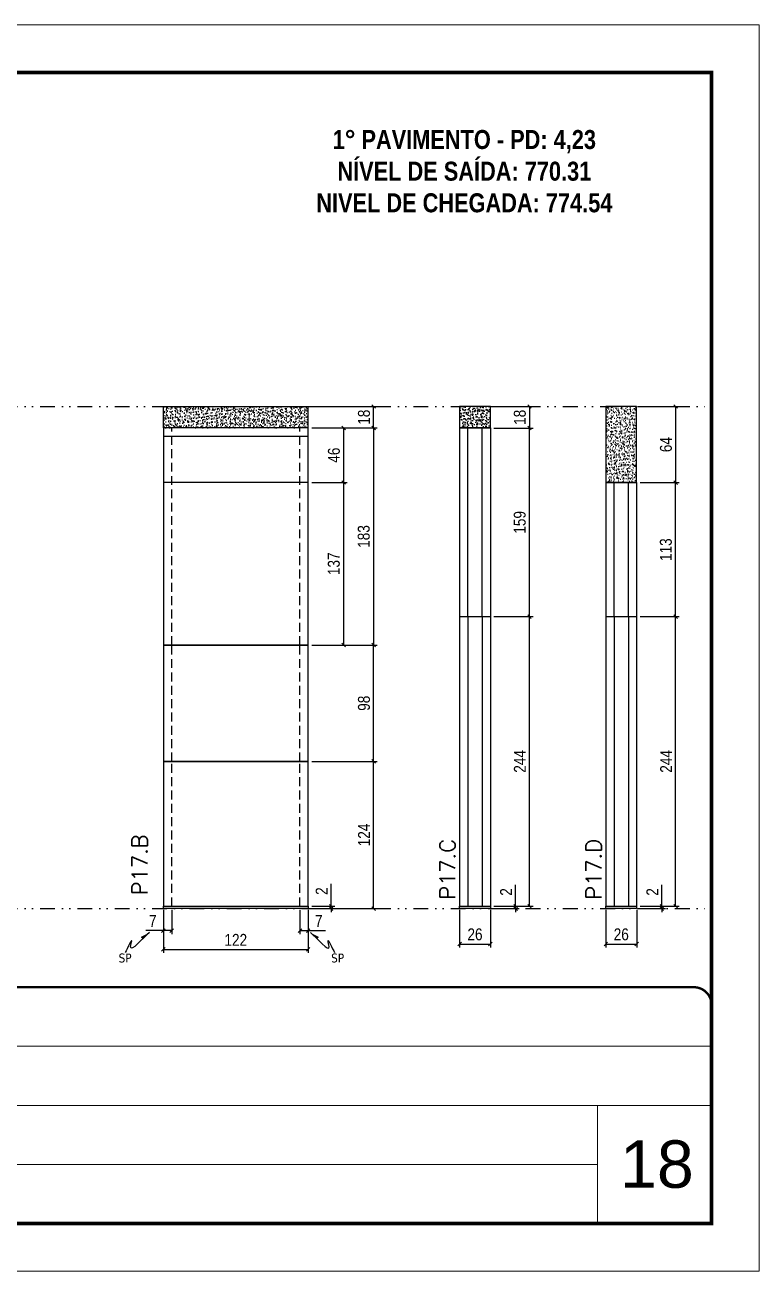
# Model space of a CAD drawing. Header units: millimetres. Extents: x 787 to 8287, y -592 to 17063.
# Drawn here: x 3891 to 4509, y 6300 to 7350 of the extents above; entities that cross this region are included whole.
import ezdxf

# ---------------------------------------------------------------- set-up
doc = ezdxf.new("R2010")
doc.units = ezdxf.units.MM
for name, pattern in [('CONTINUO', [0]), ('DASHED', [0.75, 0.5, -0.25]), ('DIVIDE2', [0.625, 0.25, -0.125, 0, -0.125, 0, -0.125]), ('HIDDEN', [0.375, 0.25, -0.125])]:
    doc.linetypes.add(name, pattern=pattern)
for name, color, linetype, lineweight in [('CARIMBO', 255, 'Continuous', 9), ('Folhas', 255, 'Continuous', 9), ('SARRAFO DE PRESSAO', 251, 'DASHED', 9), ('Texto Seção', 7, 'Continuous', 15)]:
    doc.layers.add(name, color=color, linetype=linetype, lineweight=lineweight)
for name, color, linetype in [('COTA', 241, 'Continuous'), ('NOMENCLATURA', 7, 'Continuous'), ('Nível', 160, 'Continuous'), ('Painéis', 200, 'Continuous'), ('SARR_2.2x7', 40, 'Continuous'), ('Sarrafo de Pressão', 42, 'HIDDEN'), ('texto', 7, 'Continuous')]:
    doc.layers.add(name, color=color, linetype=linetype)
doc.styles.add('ARIAL', font='arial.ttf')
doc.styles.add('COTA TECNICA', font='techl___.ttf', dxfattribs={"height": 10})
doc.styles.add('COTA TECNICA-50', font='techl___.ttf', dxfattribs={"height": 10})
doc.styles.add('REGUA-120', font='ROMANS.shx', dxfattribs={"height": 15})
doc.styles.add('ROMANC', font='techb___.ttf', dxfattribs={"height": 2.5})
doc.styles.get("Standard").update_dxf_attribs({"font": 'arial.ttf'})
doc.dimstyles.new('COTA PAINEL-50', dxfattribs={"dimtxt": 10, "dimasz": 3, "dimexe": 3, "dimexo": 3, "dimgap": 3, "dimtad": 1, "dimdec": 1, "dimzin": 12, "dimdsep": 46, "dimtxsty": 'COTA TECNICA-50', "dimblk1": 'OBLIQUE', "dimblk2": 'OBLIQUE', "dimsah": 1, "dimcen": 0.9, "dimclrd": 4, "dimclre": 4, "dimclrt": 240, "dimadec": 1, "dimazin": 3, "dimtfac": 1, "dimtdec": 1, "dimtmove": 0, "dimatfit": 3, "dimfxl": 0, "dimtolj": 1, "dimtzin": 12, "dimarcsym": 0})
doc.dimstyles.new('PAINEL', dxfattribs={"dimtxt": 10, "dimasz": 3, "dimexe": 3, "dimexo": 3, "dimgap": 3, "dimtad": 1, "dimdec": 1, "dimzin": 12, "dimdsep": 46, "dimtxsty": 'COTA TECNICA', "dimblk1": 'OBLIQUE', "dimblk2": 'OBLIQUE', "dimsah": 1, "dimcen": 0.9, "dimclrd": 4, "dimclre": 4, "dimclrt": 240, "dimadec": 1, "dimazin": 3, "dimtfac": 1, "dimtdec": 1, "dimtmove": 0, "dimatfit": 3, "dimfxl": 0, "dimtolj": 1, "dimtzin": 12, "dimarcsym": 0})
doc.dimstyles.get("Standard").update_dxf_attribs({"dimtxt": 0.18, "dimasz": 0.18, "dimexe": 0.18, "dimexo": 0.0625, "dimgap": 0.09, "dimtad": 0, "dimtih": 1, "dimtoh": 1, "dimdec": 4, "dimzin": 0, "dimdsep": 46, "dimtxsty": 'Standard', "dimcen": 0.09, "dimadec": 0, "dimazin": 0, "dimtfac": 1, "dimtdec": 4, "dimtofl": 0, "dimtmove": 0, "dimatfit": 3, "dimfxl": 0, "dimtolj": 1, "dimtzin": 0, "dimarcsym": 0})

# ---------------------------------------------------------------- blocks, each defined once
blk = doc.blocks.new('9999999999')
at = {"color": 30, "linetype": 'CONTINUO'}
for p, q in [((98564.6, 34379.6), (99584, 34379.6)), ((98564.6, 34329.8), (99488, 34329.8)), ((99584, 34329.8), (99488, 34329.8)), ((99488, 34329.8), (99488, 34230.2)), ((98564.6, 34280), (99488, 34280))]:
    blk.add_line(p, q, dxfattribs=at)
at = {"color": 30, "linetype": 'CONTINUO', "const_width": 2}
blk.add_lwpolyline([(99584, 34230.2), (99584, 34414.4, 0.414214), (99569, 34429.4), (98229, 34429.4, 0.414214), (98214, 34414.4), (98214, 34245.2, 0.414214), (98229, 34230.2), (99584, 34230.2)], format="xyb", dxfattribs=at)
at = {"layer": 'Folhas'}
blk.add_lwpolyline([(98139, 34190.2), (99624, 34190.2), (99624, 35240.2), (98139, 35240.2)], close=True, dxfattribs=at)
at = {"layer": 'Folhas', "color": 30, "const_width": 3}
blk.add_lwpolyline([(98214, 34230.2), (99584, 34230.2), (99584, 35200.2), (98214, 35200.2)], close=True, dxfattribs=at)
blk = doc.blocks.new('_Oblique')
at = {"color": 0, "linetype": 'ByBlock', "lineweight": -2}
blk.add_line((-0.5, -0.5), (0.5, 0.5), dxfattribs=at)
blk = doc.blocks.new('*D464')
at = {"layer": 'COTA', "color": 4, "lineweight": -2}
for p, q in [((4007.2, 6604.3), (4007.2, 6567.9)), ((4129.2, 6604.3), (4129.2, 6567.9)), ((4007.2, 6570.9), (4129.2, 6570.9))]:
    blk.add_line(p, q, dxfattribs=at)
at = {"layer": 'Defpoints', "color": 0}
for p in [(4007.2, 6607.3), (4129.2, 6607.3), (4129.2, 6570.9)]:
    blk.add_point(p, dxfattribs=at)
at = {"layer": 'COTA', "color": 4, "lineweight": -2, "xscale": 3, "yscale": 3, "zscale": 3, "rotation": 180}
blk.add_blockref('_Oblique', (4007.2, 6570.9), dxfattribs=at)
at = {"layer": 'COTA', "color": 4, "lineweight": -2, "xscale": 3, "yscale": 3, "zscale": 3}
blk.add_blockref('_Oblique', (4129.2, 6570.9), dxfattribs=at)
at = {"layer": 'COTA', "color": 240, "insert": (4068.2, 6578.9), "char_height": 10, "attachment_point": 5, "style": 'COTA TECNICA'}
blk.add_mtext('\\A1;122', dxfattribs=at)
blk = doc.blocks.new('*D465')
at = {"layer": 'COTA', "color": 4, "lineweight": -2}
for p, q in [((4007.2, 6602.3), (4007.2, 6583.7)), ((4014.2, 6604.3), (4014.2, 6583.7)), ((4007.2, 6586.7), (3992.5, 6586.7)), ((4014.2, 6586.7), (4007.2, 6586.7))]:
    blk.add_line(p, q, dxfattribs=at)
at = {"layer": 'Defpoints', "color": 0}
for p in [(4007.2, 6605.3), (4014.2, 6607.3), (4007.2, 6586.7)]:
    blk.add_point(p, dxfattribs=at)
at = {"layer": 'COTA', "color": 4, "lineweight": -2, "xscale": 3, "yscale": 3, "zscale": 3, "rotation": 180}
blk.add_blockref('_Oblique', (4007.2, 6586.7), dxfattribs=at)
at = {"layer": 'COTA', "color": 4, "lineweight": -2, "xscale": 3, "yscale": 3, "zscale": 3}
blk.add_blockref('_Oblique', (4014.2, 6586.7), dxfattribs=at)
at = {"layer": 'COTA', "color": 240, "insert": (3998.3, 6594.8), "char_height": 10, "attachment_point": 5, "style": 'COTA TECNICA-50'}
blk.add_mtext('\\A1;7', dxfattribs=at)
blk = doc.blocks.new('*D466')
at = {"layer": 'COTA', "color": 4, "lineweight": -2}
for p, q in [((4122.2, 6604.3), (4122.2, 6583.7)), ((4129.2, 6602.3), (4129.2, 6583.7)), ((4122.2, 6586.7), (4129.2, 6586.7)), ((4129.2, 6586.7), (4143.9, 6586.7))]:
    blk.add_line(p, q, dxfattribs=at)
at = {"layer": 'Defpoints', "color": 0}
for p in [(4122.2, 6607.3), (4129.2, 6605.3), (4129.2, 6586.7)]:
    blk.add_point(p, dxfattribs=at)
at = {"layer": 'COTA', "color": 4, "lineweight": -2, "xscale": 3, "yscale": 3, "zscale": 3, "rotation": 180}
blk.add_blockref('_Oblique', (4122.2, 6586.7), dxfattribs=at)
at = {"layer": 'COTA', "color": 4, "lineweight": -2, "xscale": 3, "yscale": 3, "zscale": 3}
blk.add_blockref('_Oblique', (4129.2, 6586.7), dxfattribs=at)
at = {"layer": 'COTA', "color": 240, "insert": (4138.1, 6594.8), "char_height": 10, "attachment_point": 5, "style": 'COTA TECNICA-50'}
blk.add_mtext('\\A1;7', dxfattribs=at)
blk = doc.blocks.new('*D467')
at = {"layer": 'COTA', "color": 4, "linetype": 'ByBlock', "lineweight": -2}
for p, q in [((4132.2, 6729.3), (4187.3, 6729.3)), ((4184.3, 6605.3), (4184.3, 6729.3)), ((4132.2, 6605.3), (4187.3, 6605.3))]:
    blk.add_line(p, q, dxfattribs=at)
at = {"layer": 'Defpoints', "color": 0, "linetype": 'ByBlock'}
for p in [(4129.2, 6729.3), (4184.3, 6729.3), (4129.2, 6605.3)]:
    blk.add_point(p, dxfattribs=at)
at = {"layer": 'COTA', "color": 4, "linetype": 'ByBlock', "lineweight": -2, "xscale": 3, "yscale": 3, "zscale": 3}
for p, rotation in [((4184.3, 6729.3), 90), ((4184.3, 6605.3), 270)]:
    blk.add_blockref('_Oblique', p, dxfattribs=dict(at, rotation=rotation))
at = {"layer": 'COTA', "color": 240, "linetype": 'ByBlock', "insert": (4176.2, 6667.3), "char_height": 10, "attachment_point": 5, "rotation": 90, "style": 'COTA TECNICA'}
blk.add_mtext('\\A1;124', dxfattribs=at)
blk = doc.blocks.new('*D468')
at = {"layer": 'COTA', "color": 4, "lineweight": -2}
for p, q in [((4148.5, 6607.3), (4148.5, 6626.1)), ((4132.2, 6607.3), (4151.5, 6607.3)), ((4132.2, 6605.3), (4151.5, 6605.3)), ((4148.5, 6605.3), (4148.5, 6607.3)), ((4148.5, 6605.3), (4148.5, 6602.3))]:
    blk.add_line(p, q, dxfattribs=at)
at = {"layer": 'Defpoints', "color": 0}
for p in [(4129.2, 6607.3), (4129.2, 6605.3), (4148.5, 6605.3)]:
    blk.add_point(p, dxfattribs=at)
at = {"layer": 'COTA', "color": 4, "lineweight": -2, "xscale": 3, "yscale": 3, "zscale": 3}
for p, rotation in [((4148.5, 6607.3), 270), ((4148.5, 6605.3), 90)]:
    blk.add_blockref('_Oblique', p, dxfattribs=dict(at, rotation=rotation))
at = {"layer": 'COTA', "color": 240, "insert": (4140.5, 6620), "char_height": 10, "attachment_point": 5, "rotation": 90, "style": 'COTA TECNICA-50'}
blk.add_mtext('\\A1;2', dxfattribs=at)
blk = doc.blocks.new('*D469')
at = {"layer": 'COTA', "color": 4, "linetype": 'ByBlock', "lineweight": -2}
for p, q in [((4132.2, 6729.3), (4187.3, 6729.3)), ((4184.3, 6605.3), (4184.3, 6729.3)), ((4132.2, 6605.3), (4187.3, 6605.3))]:
    blk.add_line(p, q, dxfattribs=at)
at = {"layer": 'Defpoints', "color": 0, "linetype": 'ByBlock'}
for p in [(4129.2, 6729.3), (4184.3, 6729.3), (4129.2, 6605.3)]:
    blk.add_point(p, dxfattribs=at)
at = {"layer": 'COTA', "color": 4, "linetype": 'ByBlock', "lineweight": -2, "xscale": 3, "yscale": 3, "zscale": 3}
for p, rotation in [((4184.3, 6729.3), 90), ((4184.3, 6605.3), 270)]:
    blk.add_blockref('_Oblique', p, dxfattribs=dict(at, rotation=rotation))
at = {"layer": 'COTA', "color": 240, "linetype": 'ByBlock', "insert": (4176.2, 6667.3), "char_height": 10, "attachment_point": 5, "rotation": 90, "style": 'COTA TECNICA'}
blk.add_mtext('\\A1;124', dxfattribs=at)
blk = doc.blocks.new('*D470')
at = {"layer": 'COTA', "color": 4, "lineweight": -2}
for p, q in [((4132.2, 6827.3), (4187.3, 6827.3)), ((4184.3, 6729.3), (4184.3, 6827.3)), ((4132.2, 6729.3), (4187.3, 6729.3))]:
    blk.add_line(p, q, dxfattribs=at)
at = {"layer": 'Defpoints', "color": 0}
for p in [(4129.2, 6827.3), (4184.3, 6827.3), (4129.2, 6729.3)]:
    blk.add_point(p, dxfattribs=at)
at = {"layer": 'COTA', "color": 4, "lineweight": -2, "xscale": 3, "yscale": 3, "zscale": 3}
for p, rotation in [((4184.3, 6827.3), 90), ((4184.3, 6729.3), 270)]:
    blk.add_blockref('_Oblique', p, dxfattribs=dict(at, rotation=rotation))
at = {"layer": 'COTA', "color": 240, "insert": (4176.2, 6778.3), "char_height": 10, "attachment_point": 5, "rotation": 90, "style": 'COTA TECNICA-50'}
blk.add_mtext('\\A1;98', dxfattribs=at)
blk = doc.blocks.new('*D471')
at = {"layer": 'COTA', "color": 4, "lineweight": -2}
for p, q in [((4256.7, 6604.3), (4256.7, 6572.4)), ((4282.7, 6604.3), (4282.7, 6572.4)), ((4256.7, 6575.4), (4282.7, 6575.4))]:
    blk.add_line(p, q, dxfattribs=at)
at = {"layer": 'Defpoints', "color": 0}
for p in [(4256.7, 6607.3), (4282.7, 6607.3), (4282.7, 6575.4)]:
    blk.add_point(p, dxfattribs=at)
at = {"layer": 'COTA', "color": 4, "lineweight": -2, "xscale": 3, "yscale": 3, "zscale": 3, "rotation": 180}
blk.add_blockref('_Oblique', (4256.7, 6575.4), dxfattribs=at)
at = {"layer": 'COTA', "color": 4, "lineweight": -2, "xscale": 3, "yscale": 3, "zscale": 3}
blk.add_blockref('_Oblique', (4282.7, 6575.4), dxfattribs=at)
at = {"layer": 'COTA', "color": 240, "insert": (4269.7, 6583.5), "char_height": 10, "attachment_point": 5, "style": 'COTA TECNICA'}
blk.add_mtext('\\A1;26', dxfattribs=at)
blk = doc.blocks.new('*D472')
at = {"layer": 'COTA', "color": 4, "lineweight": -2}
for p, q in [((4303.9, 6607.3), (4303.9, 6625.4)), ((4285.7, 6607.3), (4306.9, 6607.3)), ((4285.7, 6605.3), (4306.9, 6605.3)), ((4303.9, 6605.3), (4303.9, 6607.3)), ((4303.9, 6605.3), (4303.9, 6602.3))]:
    blk.add_line(p, q, dxfattribs=at)
at = {"layer": 'Defpoints', "color": 0}
for p in [(4282.7, 6607.3), (4282.7, 6605.3), (4303.9, 6607.3)]:
    blk.add_point(p, dxfattribs=at)
at = {"layer": 'COTA', "color": 4, "lineweight": -2, "xscale": 3, "yscale": 3, "zscale": 3}
for p, rotation in [((4303.9, 6607.3), 270), ((4303.9, 6605.3), 90)]:
    blk.add_blockref('_Oblique', p, dxfattribs=dict(at, rotation=rotation))
at = {"layer": 'COTA', "color": 240, "insert": (4295.9, 6619.3), "char_height": 10, "attachment_point": 5, "rotation": 90, "style": 'COTA TECNICA-50'}
blk.add_mtext('\\A1;2', dxfattribs=at)
blk = doc.blocks.new('*D1268')
at = {"layer": 'COTA', "color": 4, "linetype": 'ByBlock', "lineweight": -2}
for p, q in [((4285.7, 7028.3), (4318.6, 7028.3)), ((4315.6, 7028.3), (4315.6, 7010.2)), ((4285.7, 7010.2), (4318.6, 7010.2))]:
    blk.add_line(p, q, dxfattribs=at)
at = {"layer": 'Defpoints', "color": 0, "linetype": 'ByBlock'}
for p in [(4282.7, 7028.3), (4282.7, 7010.2), (4315.6, 7010.2)]:
    blk.add_point(p, dxfattribs=at)
at = {"layer": 'COTA', "color": 4, "linetype": 'ByBlock', "lineweight": -2, "xscale": 3, "yscale": 3, "zscale": 3}
for p, rotation in [((4315.6, 7028.3), 90), ((4315.6, 7010.2), 270)]:
    blk.add_blockref('_Oblique', p, dxfattribs=dict(at, rotation=rotation))
at = {"layer": 'COTA', "color": 240, "linetype": 'ByBlock', "insert": (4307.5, 7019.2), "char_height": 10, "attachment_point": 5, "rotation": 90, "style": 'COTA TECNICA'}
blk.add_mtext('\\A1;18', dxfattribs=at)
blk = doc.blocks.new('*D1269')
at = {"layer": 'COTA', "color": 4, "lineweight": -2}
for p, q in [((4285.7, 6851.3), (4318.6, 6851.3)), ((4315.6, 6607.3), (4315.6, 6851.3)), ((4285.7, 6607.3), (4318.6, 6607.3))]:
    blk.add_line(p, q, dxfattribs=at)
at = {"layer": 'Defpoints', "color": 0}
for p in [(4282.7, 6851.3), (4315.6, 6851.3), (4282.7, 6607.3)]:
    blk.add_point(p, dxfattribs=at)
at = {"layer": 'COTA', "color": 4, "lineweight": -2, "xscale": 3, "yscale": 3, "zscale": 3}
for p, rotation in [((4315.6, 6851.3), 90), ((4315.6, 6607.3), 270)]:
    blk.add_blockref('_Oblique', p, dxfattribs=dict(at, rotation=rotation))
at = {"layer": 'COTA', "color": 240, "insert": (4307.5, 6729.3), "char_height": 10, "attachment_point": 5, "rotation": 90, "style": 'COTA TECNICA-50'}
blk.add_mtext('\\A1;244', dxfattribs=at)
blk = doc.blocks.new('*D473')
at = {"layer": 'COTA', "color": 4, "lineweight": -2}
for p, q in [((4285.7, 7010.2), (4318.6, 7010.2)), ((4315.6, 6851.3), (4315.6, 7010.2)), ((4285.7, 6851.3), (4318.6, 6851.3))]:
    blk.add_line(p, q, dxfattribs=at)
at = {"layer": 'Defpoints', "color": 0}
for p in [(4282.7, 7010.2), (4315.6, 7010.2), (4282.7, 6851.3)]:
    blk.add_point(p, dxfattribs=at)
at = {"layer": 'COTA', "color": 4, "lineweight": -2, "xscale": 3, "yscale": 3, "zscale": 3}
for p, rotation in [((4315.6, 7010.2), 90), ((4315.6, 6851.3), 270)]:
    blk.add_blockref('_Oblique', p, dxfattribs=dict(at, rotation=rotation))
at = {"layer": 'COTA', "color": 240, "insert": (4307.4, 6930.7), "char_height": 10, "attachment_point": 5, "rotation": 90, "style": 'COTA TECNICA-50'}
blk.add_mtext('\\A1;159', dxfattribs=at)
blk = doc.blocks.new('*D474')
at = {"layer": 'COTA', "color": 4, "lineweight": -2}
for p, q in [((4098.2, 7028.3), (4187.3, 7028.3)), ((4184.3, 7010.3), (4184.3, 7028.3)), ((4132.2, 7010.3), (4187.3, 7010.3))]:
    blk.add_line(p, q, dxfattribs=at)
at = {"layer": 'Defpoints', "color": 0}
for p in [(4095.2, 7028.3), (4184.3, 7028.3), (4129.2, 7010.3)]:
    blk.add_point(p, dxfattribs=at)
at = {"layer": 'COTA', "color": 4, "lineweight": -2, "xscale": 3, "yscale": 3, "zscale": 3}
for p, rotation in [((4184.3, 7028.3), 90), ((4184.3, 7010.3), 270)]:
    blk.add_blockref('_Oblique', p, dxfattribs=dict(at, rotation=rotation))
at = {"layer": 'COTA', "color": 240, "insert": (4176.2, 7019.3), "char_height": 10, "attachment_point": 5, "rotation": 90, "style": 'COTA TECNICA-50'}
blk.add_mtext('\\A1;18', dxfattribs=at)
blk = doc.blocks.new('*D475')
at = {"layer": 'COTA', "color": 4, "lineweight": -2}
for p, q in [((4132.2, 7010.3), (4187.3, 7010.3)), ((4184.3, 7010.3), (4184.3, 6827.3)), ((4132.2, 6827.3), (4187.3, 6827.3))]:
    blk.add_line(p, q, dxfattribs=at)
at = {"layer": 'Defpoints', "color": 0}
for p in [(4129.2, 7010.3), (4129.2, 6827.3), (4184.3, 6827.3)]:
    blk.add_point(p, dxfattribs=at)
at = {"layer": 'COTA', "color": 4, "lineweight": -2, "xscale": 3, "yscale": 3, "zscale": 3}
for p, rotation in [((4184.3, 7010.3), 90), ((4184.3, 6827.3), 270)]:
    blk.add_blockref('_Oblique', p, dxfattribs=dict(at, rotation=rotation))
at = {"layer": 'COTA', "color": 240, "insert": (4176, 6918.8), "char_height": 10, "attachment_point": 5, "rotation": 90, "style": 'COTA TECNICA-50'}
blk.add_mtext('\\A1;183', dxfattribs=at)
blk = doc.blocks.new('*D1270')
at = {"layer": 'COTA', "color": 4, "lineweight": -2}
for p, q in [((4132.2, 7010.3), (4162, 7010.3)), ((4159, 7010.3), (4159, 6964.3)), ((4132.2, 6964.3), (4162, 6964.3))]:
    blk.add_line(p, q, dxfattribs=at)
at = {"layer": 'Defpoints', "color": 0}
for p in [(4129.2, 7010.3), (4129.2, 6964.3), (4159, 6964.3)]:
    blk.add_point(p, dxfattribs=at)
at = {"layer": 'COTA', "color": 4, "lineweight": -2, "xscale": 3, "yscale": 3, "zscale": 3}
for p, rotation in [((4159, 7010.3), 90), ((4159, 6964.3), 270)]:
    blk.add_blockref('_Oblique', p, dxfattribs=dict(at, rotation=rotation))
at = {"layer": 'COTA', "color": 240, "insert": (4150.9, 6987.3), "char_height": 10, "attachment_point": 5, "rotation": 90, "style": 'COTA TECNICA'}
blk.add_mtext('\\A1;46', dxfattribs=at)
blk = doc.blocks.new('*D1271')
at = {"layer": 'COTA', "color": 4, "lineweight": -2}
for p, q in [((4132.2, 6964.3), (4162, 6964.3)), ((4159, 6964.3), (4159, 6827.3)), ((4132.2, 6827.3), (4162, 6827.3))]:
    blk.add_line(p, q, dxfattribs=at)
at = {"layer": 'Defpoints', "color": 0}
for p in [(4129.2, 6964.3), (4129.2, 6827.3), (4159, 6827.3)]:
    blk.add_point(p, dxfattribs=at)
at = {"layer": 'COTA', "color": 4, "lineweight": -2, "xscale": 3, "yscale": 3, "zscale": 3}
for p, rotation in [((4159, 6964.3), 90), ((4159, 6827.3), 270)]:
    blk.add_blockref('_Oblique', p, dxfattribs=dict(at, rotation=rotation))
at = {"layer": 'COTA', "color": 240, "insert": (4150.8, 6895.8), "char_height": 10, "attachment_point": 5, "rotation": 90, "style": 'COTA TECNICA'}
blk.add_mtext('\\A1;137', dxfattribs=at)
blk = doc.blocks.new('*D579')
at = {"layer": 'COTA', "color": 4, "lineweight": -2}
for p, q in [((4379.9, 6604.3), (4379.9, 6572.4)), ((4405.9, 6604.3), (4405.9, 6572.4)), ((4379.9, 6575.4), (4405.9, 6575.4))]:
    blk.add_line(p, q, dxfattribs=at)
at = {"layer": 'Defpoints', "color": 0}
for p in [(4379.9, 6607.3), (4405.9, 6607.3), (4405.9, 6575.4)]:
    blk.add_point(p, dxfattribs=at)
at = {"layer": 'COTA', "color": 4, "lineweight": -2, "xscale": 3, "yscale": 3, "zscale": 3, "rotation": 180}
blk.add_blockref('_Oblique', (4379.9, 6575.4), dxfattribs=at)
at = {"layer": 'COTA', "color": 4, "lineweight": -2, "xscale": 3, "yscale": 3, "zscale": 3}
blk.add_blockref('_Oblique', (4405.9, 6575.4), dxfattribs=at)
at = {"layer": 'COTA', "color": 240, "insert": (4392.9, 6583.5), "char_height": 10, "attachment_point": 5, "style": 'COTA TECNICA'}
blk.add_mtext('\\A1;26', dxfattribs=at)
blk = doc.blocks.new('*D580')
at = {"layer": 'COTA', "color": 4, "lineweight": -2}
for p, q in [((4427.1, 6607.3), (4427.1, 6625.4)), ((4408.9, 6607.3), (4430.1, 6607.3)), ((4408.9, 6605.3), (4430.1, 6605.3)), ((4427.1, 6605.3), (4427.1, 6607.3)), ((4427.1, 6605.3), (4427.1, 6602.3))]:
    blk.add_line(p, q, dxfattribs=at)
at = {"layer": 'Defpoints', "color": 0}
for p in [(4405.9, 6607.3), (4405.9, 6605.3), (4427.1, 6607.3)]:
    blk.add_point(p, dxfattribs=at)
at = {"layer": 'COTA', "color": 4, "lineweight": -2, "xscale": 3, "yscale": 3, "zscale": 3}
for p, rotation in [((4427.1, 6607.3), 270), ((4427.1, 6605.3), 90)]:
    blk.add_blockref('_Oblique', p, dxfattribs=dict(at, rotation=rotation))
at = {"layer": 'COTA', "color": 240, "insert": (4419.1, 6619.3), "char_height": 10, "attachment_point": 5, "rotation": 90, "style": 'COTA TECNICA-50'}
blk.add_mtext('\\A1;2', dxfattribs=at)
blk = doc.blocks.new('*D1307')
at = {"layer": 'COTA', "color": 4, "linetype": 'ByBlock', "lineweight": -2}
for p, q in [((4408.9, 7028.3), (4441.7, 7028.3)), ((4438.7, 7028.3), (4438.7, 6964.2)), ((4408.9, 6964.2), (4441.7, 6964.2))]:
    blk.add_line(p, q, dxfattribs=at)
at = {"layer": 'Defpoints', "color": 0, "linetype": 'ByBlock'}
for p in [(4405.9, 7028.3), (4405.9, 6964.2), (4438.7, 6964.2)]:
    blk.add_point(p, dxfattribs=at)
at = {"layer": 'COTA', "color": 4, "linetype": 'ByBlock', "lineweight": -2, "xscale": 3, "yscale": 3, "zscale": 3}
for p, rotation in [((4438.7, 7028.3), 90), ((4438.7, 6964.2), 270)]:
    blk.add_blockref('_Oblique', p, dxfattribs=dict(at, rotation=rotation))
at = {"layer": 'COTA', "color": 240, "linetype": 'ByBlock', "insert": (4430.6, 6996.2), "char_height": 10, "attachment_point": 5, "rotation": 90, "style": 'COTA TECNICA'}
blk.add_mtext('\\A1;64', dxfattribs=at)
blk = doc.blocks.new('*D1308')
at = {"layer": 'COTA', "color": 4, "lineweight": -2}
for p, q in [((4408.9, 6851.3), (4441.7, 6851.3)), ((4438.7, 6607.3), (4438.7, 6851.3)), ((4408.9, 6607.3), (4441.7, 6607.3))]:
    blk.add_line(p, q, dxfattribs=at)
at = {"layer": 'Defpoints', "color": 0}
for p in [(4405.9, 6851.3), (4438.7, 6851.3), (4405.9, 6607.3)]:
    blk.add_point(p, dxfattribs=at)
at = {"layer": 'COTA', "color": 4, "lineweight": -2, "xscale": 3, "yscale": 3, "zscale": 3}
for p, rotation in [((4438.7, 6851.3), 90), ((4438.7, 6607.3), 270)]:
    blk.add_blockref('_Oblique', p, dxfattribs=dict(at, rotation=rotation))
at = {"layer": 'COTA', "color": 240, "insert": (4430.7, 6729.3), "char_height": 10, "attachment_point": 5, "rotation": 90, "style": 'COTA TECNICA-50'}
blk.add_mtext('\\A1;244', dxfattribs=at)
blk = doc.blocks.new('*D581')
at = {"layer": 'COTA', "color": 4, "lineweight": -2}
for p, q in [((4408.9, 6964.2), (4441.7, 6964.2)), ((4438.7, 6851.3), (4438.7, 6964.2)), ((4408.9, 6851.3), (4441.7, 6851.3))]:
    blk.add_line(p, q, dxfattribs=at)
at = {"layer": 'Defpoints', "color": 0}
for p in [(4405.9, 6964.2), (4438.7, 6964.2), (4405.9, 6851.3)]:
    blk.add_point(p, dxfattribs=at)
at = {"layer": 'COTA', "color": 4, "lineweight": -2, "xscale": 3, "yscale": 3, "zscale": 3}
for p, rotation in [((4438.7, 6964.2), 90), ((4438.7, 6851.3), 270)]:
    blk.add_blockref('_Oblique', p, dxfattribs=dict(at, rotation=rotation))
at = {"layer": 'COTA', "color": 240, "insert": (4430.5, 6907.7), "char_height": 10, "attachment_point": 5, "rotation": 90, "style": 'COTA TECNICA-50'}
blk.add_mtext('\\A1;113', dxfattribs=at)

msp = doc.modelspace()

# ---------------------------------------------------------------- hatches: boundary and pattern name
at = {"layer": 'COTA', "linetype": 'ByBlock'}
h = msp.add_hatch(dxfattribs=at)
h.set_pattern_fill('AR-CONC', color=256, scale=0.03)
h.set_pattern_definition([(50, (-4407.887, 2916.2606), (5.46554, -0.4781726), [0.5715, -6.2865]), (355, (-4407.887, 2916.2606), (-1.0573026, 5.7317054), [0.4572, -5.0292175]), (100.451445, (-4407.4315, 2916.2207), (4.4082374, 5.2535326), [0.4857003, -5.3427073]), (46.1842, (-4407.887, 2917.7846), (8.132371, -1.26127), [0.85725, -9.42975]), (96.63556, (-4407.209, 2917.6795), (7.122124, 7.422784), [0.728551, -8.014068]), (351.18415, (-4407.887, 2917.7846), (7.122124, 7.422784), [0.685799, -7.543792]), (21, (-4407.125, 2917.4036), (4.5484317, -3.067956), [0.5715, -6.2865]), (326, (-4407.125, 2917.4036), (1.854061, 5.525639), [0.4572, -5.0292]), (71.451445, (-4406.746, 2917.148), (6.4024926, 2.457683), [0.4857003, -5.342698]), (37.5, (-4407.887, 2916.2606), (0.0926581, 2.53665117), [0, -4.96824, 0, -5.1054, 0, -5.04825]), (7.5, (-4407.887, 2916.2606), (2.0045899, 3.00541724), [0, -2.91084, 0, -4.85394, 0, -1.92405]), (327.5, (-4409.5862, 2916.2606), (4.06771786, -0.1718623), [0, -1.905, 0, -5.9436, 0, -7.8867]), (317.5, (-4410.3482, 2916.2606), (4.4438754, 0.7627947), [0, -2.4765, 0, -3.94716, 0, -5.6007])])
h.paths.add_polyline_path([(4007.2, 7010.25), (4129.2, 7010.25), (4129.2, 7028.25), (4007.2, 7028.25)])
h = msp.add_hatch(dxfattribs=at)
h.set_pattern_fill('AR-CONC', color=256, scale=0.03)
h.set_pattern_definition([(50, (-4825.3987, 2926.2606), (5.46554, -0.4781726), [0.5715, -6.2865]), (355, (-4825.3987, 2926.2606), (-1.0573026, 5.7317054), [0.4572, -5.0292175]), (100.451445, (-4824.943, 2926.2207), (4.4082374, 5.2535326), [0.4857003, -5.3427073]), (46.1842, (-4825.399, 2927.7846), (8.132371, -1.26127), [0.85725, -9.42975]), (96.63556, (-4824.721, 2927.6795), (7.122124, 7.422784), [0.728551, -8.014068]), (351.18415, (-4825.399, 2927.7846), (7.122124, 7.422784), [0.685799, -7.543792]), (21, (-4824.6367, 2927.4036), (4.5484317, -3.067956), [0.5715, -6.2865]), (326, (-4824.6367, 2927.4036), (1.854061, 5.525639), [0.4572, -5.0292]), (71.451445, (-4824.2577, 2927.148), (6.4024926, 2.457683), [0.4857003, -5.342698]), (37.5, (-4825.3987, 2926.2606), (0.0926581, 2.53665117), [0, -4.96824, 0, -5.1054, 0, -5.04825]), (7.5, (-4825.3987, 2926.2606), (2.0045899, 3.00541724), [0, -2.91084, 0, -4.85394, 0, -1.92405]), (327.5, (-4827.098, 2926.2606), (4.06771786, -0.1718623), [0, -1.905, 0, -5.9436, 0, -7.8867]), (317.5, (-4827.86, 2926.2606), (4.4438754, 0.7627947), [0, -2.4765, 0, -3.94716, 0, -5.6007])])
h.paths.add_polyline_path([(4282.72, 7028.25), (4256.72, 7028.25), (4256.72, 7010.23), (4282.72, 7010.23)])
h = msp.add_hatch(dxfattribs=at)
h.set_pattern_fill('AR-CONC', color=256, scale=0.03)
h.set_pattern_definition([(50, (-4702.2435, 2880.2606), (5.46554, -0.4781726), [0.5715, -6.2865]), (355, (-4702.2435, 2880.2606), (-1.0573026, 5.7317054), [0.4572, -5.0292175]), (100.451445, (-4701.788, 2880.2207), (4.4082374, 5.2535326), [0.4857003, -5.3427073]), (46.1842, (-4702.2435, 2881.7846), (8.132371, -1.26127), [0.85725, -9.42975]), (96.63556, (-4701.566, 2881.6795), (7.122124, 7.422784), [0.728551, -8.014068]), (351.18415, (-4702.2435, 2881.7846), (7.122124, 7.422784), [0.685799, -7.543792]), (21, (-4701.4815, 2881.4036), (4.5484317, -3.067956), [0.5715, -6.2865]), (326, (-4701.4815, 2881.4036), (1.854061, 5.525639), [0.4572, -5.0292]), (71.451445, (-4701.1025, 2881.148), (6.4024926, 2.457683), [0.4857003, -5.342698]), (37.5, (-4702.2435, 2880.2606), (0.0926581, 2.53665117), [0, -4.96824, 0, -5.1054, 0, -5.04825]), (7.5, (-4702.2435, 2880.2606), (2.0045899, 3.00541724), [0, -2.91084, 0, -4.85394, 0, -1.92405]), (327.5, (-4703.9428, 2880.2606), (4.06771786, -0.1718623), [0, -1.905, 0, -5.9436, 0, -7.8867]), (317.5, (-4704.7048, 2880.2606), (4.4438754, 0.7627947), [0, -2.4765, 0, -3.94716, 0, -5.6007])])
h.paths.add_polyline_path([(4405.88, 7028.25), (4379.88, 7028.25), (4379.88, 6964.23), (4405.88, 6964.23)])

# ---------------------------------------------------------------- linework, layer by layer
for p, q in [((4007.2, 7028.25), (4007.2, 7028.25)), ((4007.2, 7010.25), (4007.2, 7028.25)), ((4007.2, 7028.25), (4129.2, 7028.25)), ((4129.2, 7010.25), (4129.2, 7028.25))]:
    msp.add_line(p, q, dxfattribs=at)
for points in [[(4256.72, 7010.23), (4282.72, 7010.23), (4282.72, 7028.25), (4256.72, 7028.25)], [(4379.88, 6964.23), (4405.88, 6964.23), (4405.88, 7028.25), (4379.88, 7028.25)]]:
    msp.add_lwpolyline(points, close=True, dxfattribs=at)
at = {"layer": 'Nível', "color": 4, "linetype": 'DIVIDE2', "ltscale": 50}
for p, q in [((3525.99, 7028.25), (4469, 7028.25)), ((3525.99, 6605.25), (4469, 6605.25))]:
    msp.add_line(p, q, dxfattribs=at)
at = {"layer": 'Painéis'}
for p, q in [((4095.2, 7010.25), (4007.2, 7010.25)), ((4256.72, 7010.23), (4256.72, 6607.25)), ((4256.72, 7010.23), (4282.72, 7010.23)), ((4282.72, 7010.23), (4256.72, 7010.23)), ((4282.72, 7010.23), (4282.72, 6607.25)), ((4129.2, 6964.25), (4007.2, 6964.25)), ((4379.88, 6964.23), (4379.88, 6607.25)), ((4379.88, 6964.23), (4405.88, 6964.23)), ((4405.88, 6964.23), (4379.88, 6964.23)), ((4405.88, 6964.23), (4405.88, 6607.25)), ((4256.72, 6851.25), (4282.72, 6851.25)), ((4379.88, 6851.25), (4405.88, 6851.25)), ((4256.72, 6607.25), (4282.72, 6607.25)), ((4256.72, 6607.25), (4282.72, 6607.25)), ((4256.72, 6605.25), (4256.72, 6607.25)), ((4282.72, 6605.25), (4256.72, 6605.25)), ((4282.72, 6607.25), (4282.72, 6605.25)), ((4379.88, 6607.25), (4405.88, 6607.25)), ((4379.88, 6607.25), (4405.88, 6607.25)), ((4379.88, 6605.25), (4379.88, 6607.25)), ((4405.88, 6605.25), (4379.88, 6605.25)), ((4405.88, 6607.25), (4405.88, 6605.25))]:
    msp.add_line(p, q, dxfattribs=at)
for points in [[(4129.2, 7010.25), (4007.2, 7010.25), (4007.2, 6827.25), (4129.2, 6827.25)], [(4129.2, 6827.25), (4007.2, 6827.25), (4007.2, 6729.25), (4129.2, 6729.25)], [(4129.2, 6729.25), (4007.2, 6729.25), (4007.2, 6607.25), (4129.2, 6607.25)], [(4129.2, 6605.25), (4007.2, 6605.25), (4007.2, 6607.25), (4129.2, 6607.25)]]:
    msp.add_lwpolyline(points, close=True, dxfattribs=at)
at = {"layer": 'SARR_2.2x7'}
for p, q in [((4263.72, 6851.25), (4263.72, 7010.23)), ((4275.72, 6851.25), (4275.72, 7010.23)), ((4007.2, 7003.25), (4129.2, 7003.25)), ((4386.88, 6851.25), (4386.88, 6964.23)), ((4398.88, 6851.25), (4398.88, 6964.23)), ((4263.72, 6851.25), (4263.72, 6607.25)), ((4275.72, 6851.25), (4275.72, 6607.25)), ((4386.88, 6851.25), (4386.88, 6607.25)), ((4398.88, 6851.25), (4398.88, 6607.25))]:
    msp.add_line(p, q, dxfattribs=at)
at = {"layer": 'Sarrafo de Pressão', "ltscale": 30}
for p, q in [((4014.2, 6827.25), (4014.2, 7010.25)), ((4122.2, 6827.25), (4122.2, 7010.25)), ((4014.2, 6729.25), (4014.2, 6827.25)), ((4122.2, 6729.25), (4122.2, 6827.25)), ((4014.2, 6607.25), (4014.2, 6729.25)), ((4122.2, 6607.25), (4122.2, 6729.25))]:
    msp.add_line(p, q, dxfattribs=at)

# ---------------------------------------------------------------- block references
at = {"layer": 'SARRAFO DE PRESSAO', "color": 6, "linetype": 'ByBlock'}
msp.add_blockref('9999999999', (-95114.98, -27890.36), dxfattribs=at)

# ---------------------------------------------------------------- texts
at = {"layer": 'CARIMBO', "style": 'ARIAL'}
msp.add_text('18', height=40, dxfattribs=at).set_placement((4391.86, 6369.99))
at = {"layer": 'NOMENCLATURA', "color": 2, "insert": (4260.74, 7287.98), "char_height": 16, "attachment_point": 2, "style": 'ROMANC'}
msp.add_mtext_dynamic_manual_height_columns('\\P1° PAVIMENTO - PD: 4,23\\PNÍVEL DE SAÍDA: 770.31\\PNIVEL DE CHEGADA: 774.54', width=328.3607, gutter_width=1, heights=[0], dxfattribs=at)
at = {"layer": 'texto', "color": 0, "char_height": 7.5, "attachment_point": 5}
for insert in [(3974.95, 6563.58), (4153.98, 6563.58)]:
    msp.add_mtext('{\\fTahoma|b0|i0|c0|p34;\\C4;SP}', dxfattribs=dict(at, insert=insert))
at = {"layer": 'Texto Seção', "char_height": 13, "width": 285.3299, "attachment_point": 7, "rotation": 90, "style": 'REGUA-120'}
for s, insert in [('P17.B', (3993.73, 6616.5)), ('P17.C', (4253.01, 6612.66)), ('P17.D', (4376.17, 6612.66))]:
    msp.add_mtext(s, dxfattribs=dict(at, insert=insert))

# ---------------------------------------------------------------- dimensions: what is measured, and where the dimension line sits
at = {"layer": 'COTA'}
for base, p1, p2, angle, dimstyle, picture, middle in [((4184.28, 7028.25), (4129.2, 7010.25), (4095.2, 7028.25), 90, 'COTA PAINEL-50', '*D474', (4176.19, 7019.25)), ((4184.28, 6827.25), (4129.2, 7010.25), (4129.2, 6827.25), 90, 'COTA PAINEL-50', '*D475', (4176.04, 6918.75)), ((4159.01, 6964.25), (4129.2, 7010.25), (4129.2, 6964.25), 90, 'PAINEL', '*D1270', (4150.91, 6987.25)), ((4315.58, 7010.23), (4282.72, 6851.25), (4282.72, 7010.23), 90, 'COTA PAINEL-50', '*D473', (4307.44, 6930.74)), ((4159.01, 6827.25), (4129.2, 6964.25), (4129.2, 6827.25), 90, 'PAINEL', '*D1271', (4150.79, 6895.75)), ((4438.73, 6964.23), (4405.88, 6851.25), (4405.88, 6964.23), 90, 'COTA PAINEL-50', '*D581', (4430.51, 6907.74)), ((4315.58, 6851.25), (4282.72, 6607.25), (4282.72, 6851.25), 90, 'COTA PAINEL-50', '*D1269', (4307.5, 6729.25)), ((4438.73, 6851.25), (4405.88, 6607.25), (4405.88, 6851.25), 90, 'COTA PAINEL-50', '*D1308', (4430.66, 6729.25)), ((4184.28, 6827.25), (4129.2, 6729.25), (4129.2, 6827.25), 90, 'COTA PAINEL-50', '*D470', (4176.18, 6778.25)), ((4007.2, 6586.74), (4014.2, 6607.25), (4007.2, 6605.25), 180, 'COTA PAINEL-50', '*D465', (3998.34, 6594.82))]:
    dim = msp.add_linear_dim(base=base, p1=p1, p2=p2, angle=angle, dimstyle=dimstyle, dxfattribs=at)
    dim.commit()
    dim.dimension.update_dxf_attribs({"geometry": picture, "text_midpoint": middle})
at = {"layer": 'COTA', "linetype": 'ByBlock'}
for base, p1, p2, picture, middle in [((4315.58, 7010.23), (4282.72, 7028.25), (4282.72, 7010.23), '*D1268', (4307.48, 7019.24)), ((4438.73, 6964.23), (4405.88, 7028.25), (4405.88, 6964.23), '*D1307', (4430.63, 6996.24))]:
    dim = msp.add_linear_dim(base=base, p1=p1, p2=p2, angle=90, dimstyle='PAINEL', dxfattribs=at)
    dim.commit()
    dim.dimension.update_dxf_attribs({"geometry": picture, "text_midpoint": middle})
for picture in ['*D467', '*D469']:
    dim = msp.add_aligned_dim(p1=(4129.2, 6605.25), p2=(4129.2, 6729.25), distance=-55.08, dimstyle='PAINEL', dxfattribs=at)
    dim.commit()
    dim.dimension.update_dxf_attribs({"geometry": picture, "text_midpoint": (4176.21, 6667.25)})
at = {"layer": 'COTA'}
for base, p1, p2, picture, middle in [((4148.46, 6605.25), (4129.2, 6607.25), (4129.2, 6605.25), '*D468', (4148.46, 6620)), ((4303.92, 6607.25), (4282.72, 6605.25), (4282.72, 6607.25), '*D472', (4303.92, 6619.31)), ((4427.07, 6607.25), (4405.88, 6605.25), (4405.88, 6607.25), '*D580', (4427.07, 6619.31))]:
    dim = msp.add_linear_dim(base=base, p1=p1, p2=p2, angle=90, dimstyle='COTA PAINEL-50', dxfattribs=at)
    dim.commit()
    dim.dimension.update_dxf_attribs({"geometry": picture, "text_midpoint": middle, "dimtype": 160})
for base, p1, p2, picture, middle in [((4129.2, 6570.89), (4007.2, 6607.25), (4129.2, 6607.25), '*D464', (4068.2, 6578.95)), ((4282.72, 6575.36), (4256.72, 6607.25), (4282.72, 6607.25), '*D471', (4269.72, 6583.46)), ((4405.88, 6575.36), (4379.88, 6607.25), (4405.88, 6607.25), '*D579', (4392.88, 6583.46))]:
    dim = msp.add_linear_dim(base=base, p1=p1, p2=p2, dimstyle='PAINEL', override={"dimarcsym": 2}, dxfattribs=at)
    dim.commit()
    dim.dimension.update_dxf_attribs({"geometry": picture, "text_midpoint": middle})
dim = msp.add_linear_dim(base=(4129.2, 6586.74), p1=(4122.2, 6607.25), p2=(4129.2, 6605.25), dimstyle='COTA PAINEL-50', dxfattribs=at)
dim.commit()
dim.dimension.update_dxf_attribs({"geometry": '*D466', "text_midpoint": (4138.07, 6594.82)})

# ---------------------------------------------------------------- leaders
at = {"layer": 'COTA', "path_type": 1}
for points in [[(3995.37, 6585.07), (3979.59, 6573.24), (3980.51, 6578.04), (3974.96, 6568.26)], [(4131.03, 6585.07), (4146.81, 6573.24), (4145.89, 6578.04), (4151.44, 6568.26)]]:
    msp.add_leader(points, dimstyle='Standard', override={"dimasz": 8}, dxfattribs=at)

doc.saveas('drawing.dxf')
